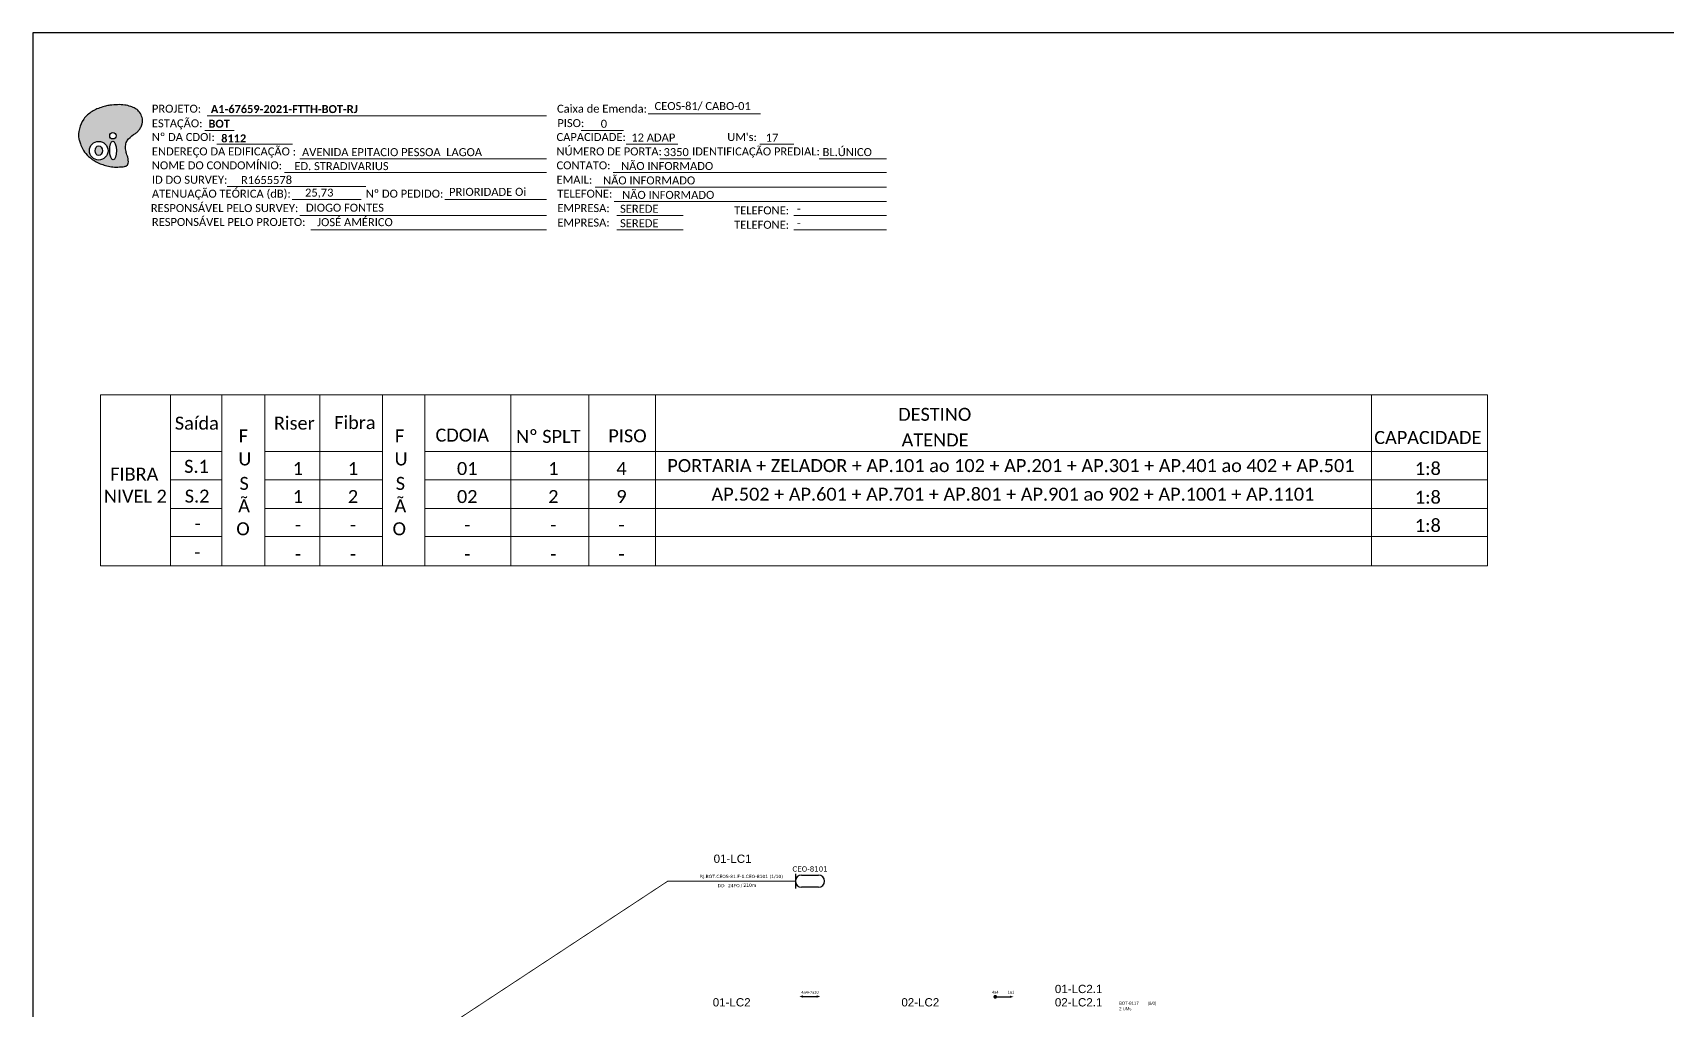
# Model space of a CAD drawing. Header units: metres. Extents: x -1286 to -445, y -500 to 94.
# Drawn here: x -1286.1 to -919.9, y -124.9 to 94.2 of the extents above; entities that cross this region are included whole.
import ezdxf
from ezdxf.enums import TextEntityAlignment as Align

# ---------------------------------------------------------------- set-up
doc = ezdxf.new("R2010")
doc.units = ezdxf.units.M
doc.linetypes.add('ARILSUPP', pattern=[2.98, 1.42, -0.71, 0.14, -0.71])
for name, color, linetype, lineweight in [('(Notas)', 7, 'Continuous', 0), ("20.0-LEGENDA DOS CDO'S", 1, 'Continuous', 0), ('20.2-CDO_POSTE', 1, 'Continuous', 5), ('40.1-ETIQUETAS', 1, 'Continuous', 20), ('_NUMERAÇÃO_', 34, 'Continuous', 0)]:
    doc.layers.add(name, color=color, linetype=linetype, lineweight=lineweight)
for name, color, linetype in [('20.5-CEO', 1, 'Continuous'), ('CAP a instalar', 1, 'Continuous'), ('LC1', 3, 'Continuous'), ('SETA', 7, 'Continuous'), ('UNIFILAR', 7, 'Continuous')]:
    doc.layers.add(name, color=color, linetype=linetype)
doc.styles.add('ARIAL', font='arial.ttf')
doc.styles.add('siredit', font='verdana.ttf')
doc.styles.add('WMF-Calibri0', font='calibri.ttf')
doc.styles.add('WMF-Calibri1', font='calibrib.ttf')
doc.linetypes.add('FENCELINE1', pattern='A,0.25,-0.1,[133,ltypeshp.shx,S=0.1,R=0,X=-0.1,Y=0],-0.1,1', length=1.45)

# ---------------------------------------------------------------- blocks, each defined once
blk = doc.blocks.new('OI')
h = blk.add_hatch(color=40)
edge = h.paths.add_edge_path()
edge.add_spline(control_points=[(4.35, -0.67), (3.92, -0.99), (3.26, -1.5), (2.81, -2.59), (2.9, -3.5), (3.06, -4.27), (3.31, -4.85), (3.37, -5.39), (3.4, -5.88), (3.2, -6.4), (2.54, -6.61), (1.65, -6.63), (0.55, -6.67), (-0.56, -6.42), (-1.61, -6.14), (-2.77, -5.61), (-3.92, -4.77), (-4.89, -3.7), (-5.34, -2.65), (-5.6, -1.94), (-5.85, -0.96), (-5.71, 0.47), (-5.1, 2.02), (-4.14, 3.02), (-3.3, 3.61), (-2.37, 4.16), (-1.36, 4.44), (-0.56, 4.7), (0.79, 4.85), (2.24, 4.97), (3.79, 4.57), (4.67, 4.21), (5.44, 3.65), (5.76, 2.99), (6.03, 2.21), (6.01, 1.46), (5.72, 0.64), (5.31, 0.08), (4.88, -0.38), (4.51, -0.55), (4.35, -0.67)], knot_values=[0, 0, 0, 0, 1.60434, 2.417191, 3.427595, 4.282808, 4.776746, 5.304182, 5.888771, 6.258406, 6.858137, 7.79129, 8.986195, 10.124242, 11.187857, 12.242908, 13.953784, 15.414161, 16.515391, 17.349188, 17.675853, 19.552021, 21.515531, 22.568638, 23.63245, 24.621084, 25.782718, 26.745347, 27.142653, 29.870543, 31.004649, 31.921532, 32.709589, 33.801391, 34.042471, 35.192333, 35.971461, 36.628871, 37.254359, 37.836911, 37.836911, 37.836911, 37.836911], degree=3, periodic=0)
h.paths.add_polyline_path([(1.13, -0.87, -1), (-0.04, -0.87, -1)], flags=16)
edge = h.paths.add_edge_path(flags=16)
edge.add_ellipse((0.56, -3.59), major_axis=(-0.02, 1.71), ratio=0.361305, start_angle=0, end_angle=360)
h.paths.add_polyline_path([(-0.36, -3.62, -1), (-3.8, -3.62, -1)], flags=16)
edge = h.paths.add_edge_path(flags=0)
edge.add_ellipse((-2.08, -3.62), major_axis=(0, 0.885), ratio=0.758294, start_angle=0, end_angle=360)
at = {"color": 40}
for centre, radius in [((-2.08, -3.62), 1.72), ((0.54, -0.87), 0.587)]:
    blk.add_circle(centre, radius, dxfattribs=at)
blk.add_ellipse((-2.08, -3.62), major_axis=(0, 0.885), ratio=0.758294, start_param=-3.141592653589792, end_param=3.141592653589792, dxfattribs=at)
blk.add_ellipse((0.56, -3.59), major_axis=(-0.02, 1.71), ratio=0.361305, dxfattribs=at)
at = {"color": 40, "start_tangent": (-0.800898, -0.598801), "end_tangent": (-0.800898, -0.598801)}
blk.add_spline([(4.35, -0.67), (3.2, -1.78), (2.9, -2.54), (2.92, -3.55), (3.12, -4.38), (3.28, -4.85), (3.37, -5.37), (3.35, -5.95), (3.2, -6.29), (2.66, -6.55), (1.73, -6.63), (0.54, -6.62), (-0.58, -6.41), (-1.6, -6.11), (-2.56, -5.67), (-3.95, -4.67), (-4.89, -3.56), (-5.37, -2.56), (-5.64, -1.78), (-5.72, -1.46), (-5.63, 0.42), (-4.84, 2.22), (-4.13, 2.99), (-3.27, 3.62), (-2.4, 4.09), (-1.3, 4.47), (-0.37, 4.72), (0.02, 4.77), (2.75, 4.8), (3.85, 4.53), (4.69, 4.16), (5.31, 3.68), (5.85, 2.73), (5.93, 2.5), (5.94, 1.35), (5.67, 0.62), (5.29, 0.08), (4.84, -0.36), (4.35, -0.67)], degree=3, dxfattribs=at)
blk = doc.blocks.new('ETIQUETA_RS5F')
at = {"layer": '40.1-ETIQUETAS', "color": 0, "style": 'siredit'}
blk.add_text('/', height=1.5, dxfattribs=at).set_placement((1.58, -1.95), align=Align.MIDDLE_RIGHT)
for tag, p in [('ETIQUETA_R_SECUNDARIA', (1.21, 2.1)), ('ETIQUETA_R_PRIMARIA', (1.21, 4.1)), ('F_ATIVAS/F_MORTAS', (1.14, -4.24))]:
    blk.add_attdef(tag, text='', height=1.5, dxfattribs=at).set_placement(p, align=Align.MIDDLE_CENTER)
for tag, p in [('TIPO_CABO', (-6.58, -2.12)), ('CAP_CABO', (0.4, -2.09))]:
    blk.add_attdef(tag, text='', height=1.5, dxfattribs=at).set_placement(p, align=Align.MIDDLE_RIGHT)
for tag, p in [('FUSÃO_1', (0.85, -8.39)), ('FUSÃO_2', (0.85, -10.6)), ('FUSÃO_3', (0.85, -12.93)), ('FUSÃO_4', (0.85, -15.14)), ('FUSÃO_5', (0.85, -17.16))]:
    blk.add_attdef(tag, text='', height=1.5, dxfattribs=at).set_placement(p, align=Align.CENTER)
blk.add_attdef('METROS', text='', height=1.5, dxfattribs=at).set_placement((2.14, -1.95), align=Align.MIDDLE_LEFT)
blk = doc.blocks.new('SAN')
at = {"layer": 'SETA'}
blk.add_lwpolyline([(-2.58, 0), (6.02, 0)], dxfattribs=at)
for points in [[(-2.1, -0.66), (-3.93, 0), (-2.1, 0.67)], [(5.33, 0.68), (7.16, 0.01), (5.33, -0.65)]]:
    blk.add_solid(points, dxfattribs=at)
blk = doc.blocks.new('CDOE-TEXTO PADRÃO')
at = {"layer": "20.0-LEGENDA DOS CDO'S", "color": 0, "style": 'ARIAL'}
for tag, p in [('CDO_N', (0.49, 7.39)), ('SAP', (0.51, 1.67)), ('CORDOALHA', (0.5, 4.33)), ('SPLITER_1', (0.59, -0.91)), ('(XX-XX_F)S', (0.54, -8.29)), ('(XX-XX_L)S', (0.55, -10.83)), ('SPLITER_2', (0.6, -3.55)), ('UMS', (0.55, -13.15))]:
    blk.add_attdef(tag, p, '', height=1.7, rotation=0.11799, dxfattribs=at)
blk.add_attdef('FIBRAS_UTILIZADAS', text='', height=1.7, rotation=0.11799, dxfattribs=at).set_placement((19.77, 7.43), align=Align.CENTER)

msp = doc.modelspace()

# ---------------------------------------------------------------- linework, layer by layer
at = {"layer": '(Notas)', "color": 7, "lineweight": 0}
for p, q in [((-1255.23, -25.34), (-1255.23, 13.03)), ((-1243.7, -25.34), (-1243.7, 13.03)), ((-1234.06, -25.34), (-1234.06, 13.03)), ((-1221.72, -25.34), (-1221.72, 13.03)), ((-1207.69, -25.34), (-1207.69, 13.03)), ((-1198.23, -25.34), (-1198.23, 13.03)), ((-1178.92, -25.34), (-1178.92, 13.03)), ((-1161.44, -25.34), (-1161.44, 13.03)), ((-1146.53, -25.34), (-1146.53, 13.03)), ((-986.15, -25.34), (-986.15, 13.03))]:
    msp.add_line(p, q, dxfattribs=at)
msp.add_lwpolyline([(-960.15, 13.03), (-960.15, -25.34)], dxfattribs=at)
msp.add_lwpolyline([(-1286.07, -499.81), (-445.07, -499.81), (-445.07, 94.19), (-1286.07, 94.19)], close=True)
at = {"color": 7, "lineweight": 0}
for points in [[(-1246.96, 75.52), (-1170.98, 75.52)], [(-1148.15, 76.01), (-1123.01, 76.01)], [(-1247.47, 72.24), (-1240.92, 72.24)], [(-1163.19, 72.28), (-1153.71, 72.28)], [(-1244.81, 69.17), (-1227.84, 69.17)], [(-1226.24, 65.93), (-1170.98, 65.93)], [(-1153.14, 69.17), (-1141.52, 69.17)], [(-1145.56, 65.93), (-1138.61, 65.93)], [(-1123.2, 69.17), (-1115.53, 69.17)], [(-1109.86, 65.93), (-1094.82, 65.93)], [(-1229.65, 62.82), (-1170.98, 62.82)], [(-1156.02, 62.82), (-1094.8, 62.82)], [(-1242.49, 59.75), (-1211.44, 59.75)], [(-1160.06, 59.58), (-1094.8, 59.58)], [(-1227.96, 56.79), (-1212.45, 56.79)], [(-1193.73, 56.79), (-1170.96, 56.79)], [(-1155.78, 56.34), (-1094.8, 56.34)], [(-1226.24, 53.23), (-1170.98, 53.23)], [(-1155.17, 53.23), (-1140.37, 53.23)], [(-1115.57, 53.23), (-1094.8, 53.23)], [(-1223.75, 49.99), (-1170.98, 49.99)], [(-1155.17, 49.99), (-1140.37, 49.99)], [(-1115.57, 49.99), (-1094.8, 49.99)]]:
    msp.add_lwpolyline(points, dxfattribs=at)
at = {"const_width": 0.416}
msp.add_lwpolyline([(-1070.63, -121.91, 1), (-1070.21, -121.91, 1)], format="xyb", close=True, dxfattribs=at)
at = {"layer": '20.5-CEO', "color": 7}
for p, q in [((-1113.83, -94.62), (-1110.02, -94.62)), ((-1110.02, -97.34), (-1113.83, -97.34))]:
    msp.add_line(p, q, dxfattribs=at)
msp.add_lwpolyline([(-1115.18, -94.35), (-1115.18, -97.62)], dxfattribs=at)
for centre, start, end in [((-1113.83, -95.98), 90, 270), ((-1110.02, -95.98), 270, 90)]:
    msp.add_arc(centre, 1.36, start, end, dxfattribs=at)
at = {"layer": '_NUMERAÇÃO_', "color": 7, "lineweight": 0}
for p, q in [((-960.15, 13.03), (-1270.86, 13.03)), ((-1270.86, 13.03), (-1270.86, -25.34)), ((-1243.7, 0.32), (-1255.23, 0.32)), ((-1207.69, 0.32), (-1234.06, 0.32)), ((-960.15, 0.32), (-1198.23, 0.32)), ((-1243.7, -6.02), (-1255.23, -6.02)), ((-1207.69, -6.02), (-1234.06, -6.02)), ((-960.15, -6.02), (-1198.23, -6.02)), ((-1243.7, -12.43), (-1255.23, -12.43)), ((-1207.69, -12.43), (-1234.06, -12.43)), ((-960.15, -12.43), (-1198.23, -12.43)), ((-1243.7, -18.76), (-1255.23, -18.76)), ((-1207.69, -18.76), (-1234.06, -18.76)), ((-960.15, -18.76), (-1198.23, -18.76)), ((-960.15, -25.34), (-1270.86, -25.34))]:
    msp.add_line(p, q, dxfattribs=at)
at = {"layer": 'CAP a instalar', "color": 7, "linetype": 'FENCELINE1', "ltscale": 3, "const_width": 0.194}
for points in [[(-1143.78, -95.98), (-1228.43, -151.75)], [(-1115.18, -95.98), (-1143.78, -95.98)]]:
    msp.add_lwpolyline(points, dxfattribs=at)
at = {"layer": 'SETA'}
msp.add_lwpolyline([(-1070.42, -121.91), (-1066.84, -121.91)], dxfattribs=at)
msp.add_solid([(-1067.13, -121.63), (-1066.37, -121.9), (-1067.13, -122.18)], dxfattribs=at)

# ---------------------------------------------------------------- block references
at = {"color": 7, "xscale": 1.213923925163967, "yscale": 1.213923925163967, "zscale": 1.213923925163967, "rotation": 0.1532896023949059}
msp.add_blockref('OI', (-1268.76, 72.14), dxfattribs=at)
at = {"layer": '20.2-CDO_POSTE', "color": 7}
ref = msp.add_blockref('CDOE-TEXTO PADRÃO', (-1039.75, -128.28), dxfattribs=dict(at, xscale=0.404157592177391, yscale=0.404157592177391, zscale=0.4041576011896133))
ref.add_attrib('CDO_N', 'BOT-8117', (-1042.7, -123.68), dxfattribs={"layer": "20.0-LEGENDA DOS CDO'S", "color": 0, "height": 0.687, "rotation": 0.118, "style": 'ARIAL'})
ref.add_attrib('CORDOALHA', '2 UMs', (-1042.68, -124.92), dxfattribs={"layer": "20.0-LEGENDA DOS CDO'S", "color": 0, "height": 0.687, "rotation": 0.118, "style": 'ARIAL'})
ref.add_attrib('FIBRAS_UTILIZADAS', '       (8/0)', dxfattribs={"layer": "20.0-LEGENDA DOS CDO'S", "color": 0, "height": 0.687, "rotation": 0.118, "style": 'ARIAL'}).set_placement((-1036.24, -123.71), align=Align.CENTER)
at = {"layer": '40.1-ETIQUETAS', "color": 7}
ref = msp.add_blockref('ETIQUETA_RS5F', (-1127.86, -95.95), dxfattribs=dict(at, xscale=0.4849891151189804, yscale=0.4849891151189804, zscale=0.4849891137625263))
ref.add_attrib('ETIQUETA_R_SECUNDARIA', 'RJ.BOT.CEOS-81.F-1.CEO-8101 (1/10)', dxfattribs={"color": 0, "height": 0.7275, "style": 'siredit'}).set_placement((-1127.29, -94.93), align=Align.MIDDLE_CENTER)
ref.add_attrib('TIPO_CABO', 'DD', dxfattribs={"color": 0, "height": 0.727, "style": 'siredit'}).set_placement((-1131.07, -96.98), align=Align.MIDDLE_RIGHT)
ref.add_attrib('CAP_CABO', '24FO', dxfattribs={"color": 0, "height": 0.727, "style": 'siredit'}).set_placement((-1127.68, -96.97), align=Align.MIDDLE_RIGHT)
ref.add_attrib('METROS', '210m', dxfattribs={"color": 0, "height": 0.727, "style": 'siredit'}).set_placement((-1126.84, -96.9), align=Align.MIDDLE_LEFT)
at = {"layer": 'UNIFILAR', "color": 5, "lineweight": -3, "xscale": 0.4158000090122222, "yscale": 0.4158000090122222, "zscale": 0.4158000000000001}
msp.add_blockref('SAN', (-1112.63, -121.84), dxfattribs=at)

# ---------------------------------------------------------------- texts
at = {"color": 7, "lineweight": 0, "style": 'WMF-Calibri0'}
for s, height, p in [('PROJETO:', 1.793, (-1259.36, 76.26)), ('Caixa de Emenda:', 1.7927, (-1168.6, 76.26)), ('ESTAÇÃO:', 1.793, (-1259.36, 72.98)), ('PISO:', 1.793, (-1168.53, 73.03)), ('Nº DA CDOI:', 1.7927, (-1259.36, 69.91)), ('CAPACIDADE:', 1.7927, (-1168.71, 69.91)), ("UM's:", 1.793, (-1130.47, 69.91)), ('ENDEREÇO DA EDIFICAÇÃO :', 1.7927, (-1259.36, 66.68)), ('NÚMERO DE PORTA:', 1.7927, (-1168.71, 66.68)), ('IDENTIFICAÇÃO PREDIAL:', 1.7927, (-1138.34, 66.68)), ('NOME DO CONDOMÍNIO:', 1.7927, (-1259.36, 63.56)), ('CONTATO:', 1.793, (-1168.71, 63.56)), ('ATENUAÇÃO TEÓRICA (dB):', 1.7927, (-1259.36, 57.21)), ('ID DO SURVEY:', 1.7927, (-1259.36, 60.33)), ('Nº DO PEDIDO:', 1.7927, (-1211.44, 57.21)), ('EMAIL:', 1.793, (-1168.71, 60.33)), ('TELEFONE:', 1.793, (-1168.53, 57.21)), ('RESPONSÁVEL PELO SURVEY:', 1.7927, (-1259.6, 53.98)), ('EMPRESA:', 1.793, (-1168.53, 53.98)), ('TELEFONE:', 1.793, (-1128.93, 53.47)), ('RESPONSÁVEL PELO PROJETO:', 1.7927, (-1259.36, 50.87)), ('EMPRESA:', 1.793, (-1168.53, 50.74)), ('TELEFONE:', 1.793, (-1128.93, 50.24))]:
    msp.add_text(s, height=height, dxfattribs=at).set_placement(p)
at = {"color": 7}
for s, height, style, p in [('A1-67659-2021-FTTH-BOT-RJ', 1.7927, 'WMF-Calibri1', (-1246.16, 76.17)), ('CEOS-81/ CABO-01', 1.7927, 'WMF-Calibri0', (-1146.75, 76.85)), ('BOT', 1.793, 'WMF-Calibri1', (-1246.68, 72.89)), ('0', 1.79, 'WMF-Calibri0', (-1158.8, 72.88)), ('12 ADAP', 1.793, 'WMF-Calibri0', (-1151.96, 69.79)), ('17', 1.793, 'WMF-Calibri0', (-1121.85, 69.77)), ('AVENIDA EPITACIO PESSOA  LAGOA', 1.7927, 'WMF-Calibri0', (-1225.73, 66.52)), ('3350', 1.793, 'WMF-Calibri0', (-1144.74, 66.53)), ('BL.ÚNICO', 1.793, 'WMF-Calibri0', (-1109.1, 66.53)), ('ED. STRADIVARIUS', 1.7927, 'WMF-Calibri0', (-1227.45, 63.39)), ('NÃO INFORMADO', 1.7927, 'WMF-Calibri0', (-1158.28, 60.18)), ('NÃO INFORMADO', 1.7927, 'WMF-Calibri0', (-1154.25, 63.42)), ('R1655578', 1.793, 'WMF-Calibri0', (-1239.4, 60.28)), ('    25,73', 1.793, 'WMF-Calibri0', (-1227.58, 57.45)), ('PRIORIDADE Oi', 1.7927, 'WMF-Calibri0', (-1192.78, 57.62)), ('NÃO INFORMADO', 1.7927, 'WMF-Calibri0', (-1154, 56.94)), ('DIOGO FONTES ', 1.7927, 'WMF-Calibri0', (-1224.84, 54.07)), ('SEREDE', 1.793, 'WMF-Calibri0', (-1154.47, 53.83)), ('JOSÉ AMÉRICO', 1.7927, 'WMF-Calibri0', (-1222.35, 50.83)), ('SEREDE', 1.793, 'WMF-Calibri0', (-1154.47, 50.59)), ('-', 1.79, 'WMF-Calibri0', (-1114.86, 53.83)), ('-', 1.79, 'WMF-Calibri0', (-1114.86, 50.59))]:
    msp.add_text(s, height=height, dxfattribs=dict(at, style=style)).set_placement(p)
at = {"color": 7, "style": 'WMF-Calibri1'}
msp.add_text('8112', height=1.793, dxfattribs=at).set_placement((-1241.03, 69.6), align=Align.CENTER)
at = {"color": 7, "linetype": 'Continuous', "lineweight": 0, "style": 'WMF-Calibri0'}
for s, height, p in [('Saída', 2.911, (-1249.3, 6.67)), ('Riser', 2.911, (-1227.46, 6.67)), ('Fibra', 2.911, (-1213.89, 6.8)), ('DESTINO', 2.911, (-1083.98, 8.65)), ('F', 2.91, (-1238.88, 3.8)), ('F', 2.91, (-1203.86, 3.8)), ('CDOIA', 2.911, (-1189.83, 3.99)), ('Nº SPLT', 2.911, (-1170.57, 3.7)), ('PISO', 2.911, (-1152.81, 3.83)), ('ATENDE', 2.911, (-1083.91, 2.9)), ('CAPACIDADE', 2.911, (-973.51, 3.46)), ('U', 2.91, (-1238.54, -1.35)), ('U', 2.91, (-1203.53, -1.35)), ('FIBRA ', 2.911, (-1262.8, -4.75)), ('S.1', 2.911, (-1249.37, -3.01)), ('S.1', 2.911, (-1249.37, -3.02)), ('1', 2.91, (-1226.65, -3.5)), ('1', 2.91, (-1214.31, -3.5)), ('01', 2.911, (-1188.72, -3.5)), ('1', 2.91, (-1169.42, -3.5)), ('4', 2.91, (-1154.16, -3.5)), ('PORTARIA + ZELADOR + AP.101 ao 102 + AP.201 + AP.301 + AP.401 ao 402 + AP.501', 2.9106, (-1066.91, -2.84)), ('1:8', 2.911, (-973.51, -3.5)), ('S', 2.91, (-1238.7, -6.83)), ('S', 2.91, (-1203.69, -6.83)), ('NIVEL 2', 2.911, (-1263.07, -9.71)), ('S.2', 2.911, (-1249.24, -9.68)), ('Ã', 2.91, (-1238.71, -11.85)), ('1', 2.91, (-1226.65, -9.78)), ('2', 2.91, (-1214.31, -9.78)), ('Ã', 2.91, (-1203.7, -11.85)), ('02', 2.911, (-1188.72, -9.78)), ('2', 2.91, (-1169.42, -9.78)), ('9', 2.91, (-1154.16, -9.78)), ('AP.502 + AP.601 + AP.701 + AP.801 + AP.901 ao 902 + AP.1001 + AP.1101', 2.9106, (-1066.46, -9.25)), ('1:8', 2.911, (-973.51, -9.92)), ('1:8', 2.911, (-973.51, -16.25)), ('-', 2.91, (-1249.11, -15.83)), ('O', 2.91, (-1238.95, -17)), ('-', 2.91, (-1226.65, -16.11)), ('-', 2.91, (-1214.31, -16.11)), ('O', 2.91, (-1203.94, -17)), ('-', 2.91, (-1188.72, -16.11)), ('-', 2.91, (-1169.42, -16.11)), ('-', 2.91, (-1154.16, -16.11)), ('-', 2.91, (-1249.18, -22.25)), ('-', 2.91, (-1226.65, -22.68)), ('-', 2.91, (-1214.31, -22.68)), ('-', 2.91, (-1188.72, -22.68)), ('-', 2.91, (-1169.42, -22.68)), ('-', 2.91, (-1154.16, -22.68))]:
    msp.add_text(s, height=height, dxfattribs=at).set_placement(p, align=Align.MIDDLE_CENTER)
at = {"style": 'ARIAL'}
for s, p in [('4a4+7a10', (-1111.92, -121.2)), ('4a4', (-1070.42, -121.18)), ('1a1', (-1066.93, -121.18))]:
    msp.add_text(s, height=0.624, dxfattribs=at).set_placement(p, align=Align.CENTER)
at = {"layer": '20.5-CEO', "color": 7, "style": 'siredit'}
msp.add_attdef('CEO-8101', text='SAP 324607', height=1.15, dxfattribs=at).set_placement((-1111.92, -92.68), align=Align.TOP_CENTER)
at = {"layer": 'LC1', "linetype": 'ARILSUPP', "style": 'ARIAL'}
for s, p in [('01-LC1', (-1129.27, -90.96)), ('01-LC2.1', (-1051.74, -120.15)), ('01-LC2', (-1129.47, -123.14)), ('02-LC2', (-1087.21, -123.14)), ('02-LC2.1', (-1051.74, -123.14))]:
    msp.add_text(s, height=1.852, dxfattribs=at).set_placement(p, align=Align.MIDDLE_CENTER)

doc.saveas('drawing.dxf')
